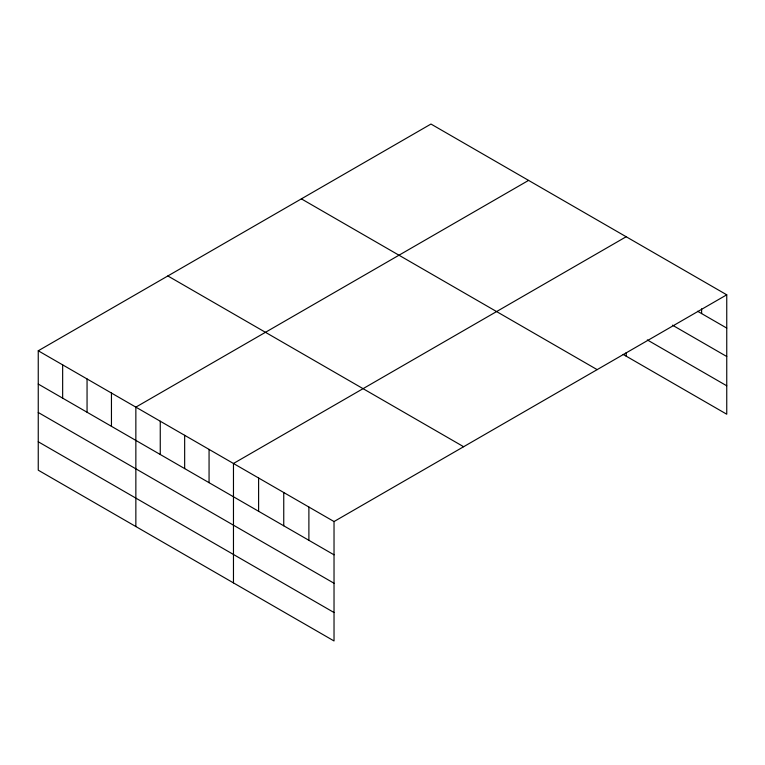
<?xml version="1.0" encoding="UTF-8"?>
<svg xmlns="http://www.w3.org/2000/svg" width="765" height="765" viewBox="0 0 765 765"><rect width="100%" height="100%" fill="white"/><g stroke="black" fill="none" stroke-linecap="round" stroke-linejoin="round"><path stroke-width="1.15" d="M38.25 350.781L334.028 521.548L334.028 640.955L38.25 470.188L38.25 350.781L430.972 124.045L726.75 294.812L726.75 414.219L623.131 354.405M528.577 180.397L135.854 407.133L135.854 526.54M626.181 236.748L233.468 463.485L233.468 582.901M334.028 521.548L726.75 294.812M697.584 311.25L726.75 328.089M672.445 325.163L726.75 356.509M647.305 339.928L726.75 385.799M301.372 198.862L597.149 369.629M167.851 275.955L463.628 446.722M38.25 384.059L334.028 554.826M38.25 412.478L334.028 583.246M38.25 441.768L334.028 612.535M701.61 308.821L701.61 313.574M626.181 352.608L626.181 356.165M308.888 507.032L308.888 540.31M283.748 492.517L283.748 525.794M258.608 478.001L258.608 511.278M209.065 449.399L209.065 482.677M184.661 435.304L184.661 468.591M160.258 421.219L160.258 454.496M111.451 393.038L111.451 426.325M87.057 378.952L87.057 412.23M62.654 364.867L62.654 398.144"/></g></svg>
